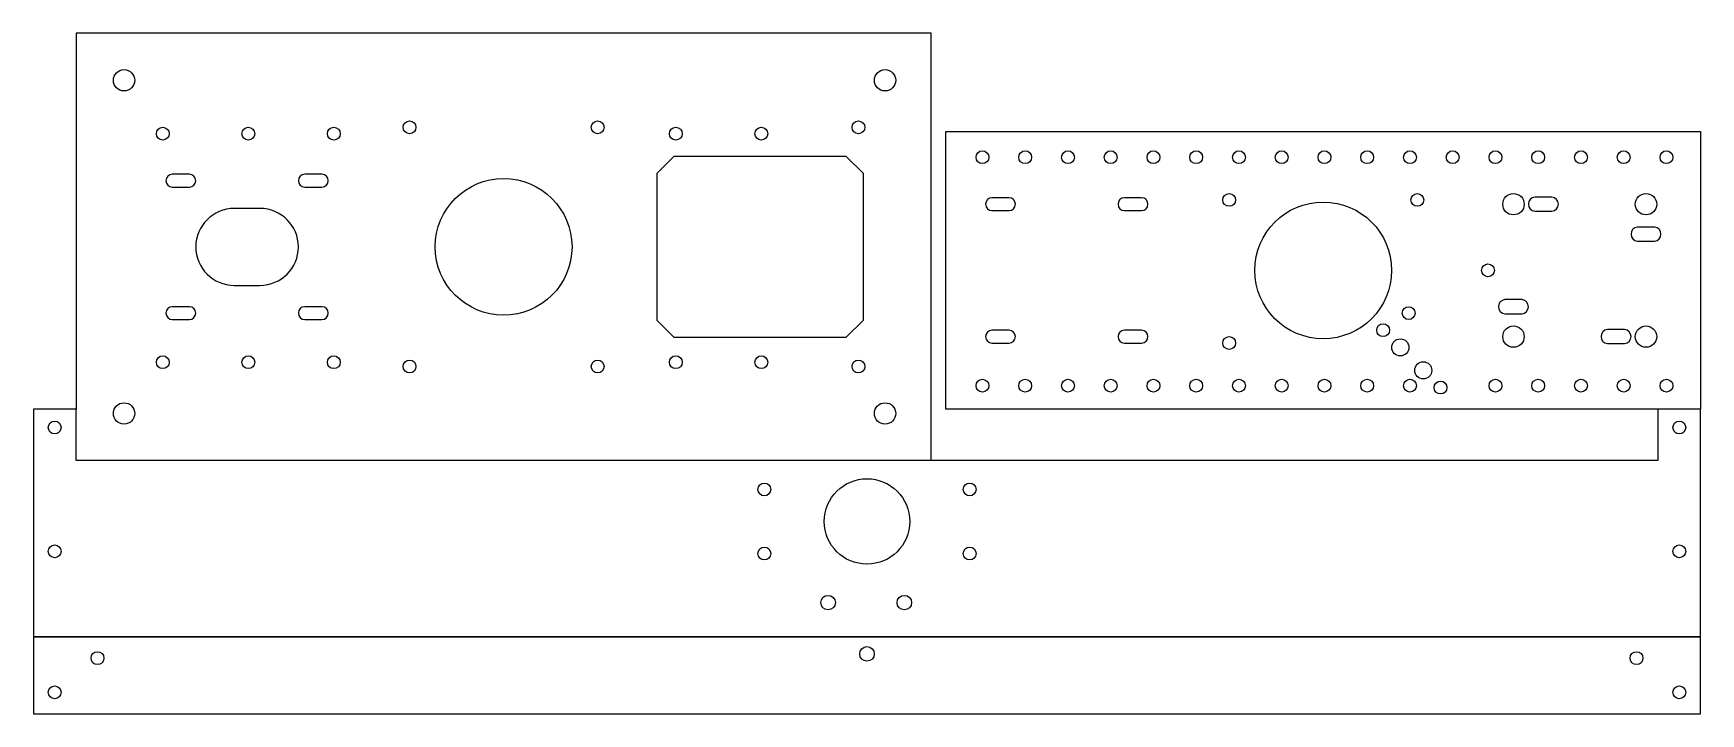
# Model space of a CAD drawing. Extents: x -737 to -347, y 217 to 376.
import ezdxf

# ---------------------------------------------------------------- set-up
doc = ezdxf.new("R2010")
doc.units = 0
doc.header["$MEASUREMENT"] = 0
doc.layers.add('LASERCUT5MM', color=200, linetype='CONTINUOUS')

msp = doc.modelspace()

# ---------------------------------------------------------------- linework, layer by layer
at = {"layer": 'LASERCUT5MM'}
for p, q in [((-553.24, 347.28), (-581.54, 347.28)), ((-700.89, 343.13), (-704.89, 343.13)), ((-704.89, 340.13), (-700.89, 340.13)), ((-669.89, 343.13), (-673.89, 343.13)), ((-673.89, 340.13), (-669.89, 340.13)), ((-509.17, 337.63), (-513.17, 337.63)), ((-478.17, 337.63), (-482.17, 337.63)), ((-382.17, 337.78), (-386.17, 337.78)), ((-684.39, 335.13), (-690.39, 335.13)), ((-513.17, 334.63), (-509.17, 334.63)), ((-482.17, 334.63), (-478.17, 334.63)), ((-386.17, 334.48), (-382.17, 334.48)), ((-358.17, 330.78), (-362.17, 330.78)), ((-362.17, 327.48), (-358.17, 327.48)), ((-690.39, 317.13), (-684.39, 317.13)), ((-700.89, 312.13), (-704.89, 312.13)), ((-669.89, 312.13), (-673.89, 312.13)), ((-389.17, 313.78), (-393.17, 313.78)), ((-704.89, 309.13), (-700.89, 309.13)), ((-673.89, 309.13), (-669.89, 309.13)), ((-393.17, 310.48), (-389.17, 310.48)), ((-509.17, 306.63), (-513.17, 306.63)), ((-478.17, 306.63), (-482.17, 306.63)), ((-365.17, 306.78), (-369.17, 306.78)), ((-513.17, 303.63), (-509.17, 303.63)), ((-482.17, 303.63), (-478.17, 303.63)), ((-369.17, 303.48), (-365.17, 303.48)), ((-737.39, 288.13), (-737.39, 276.13)), ((-347.39, 288.13), (-357.39, 288.13))]:
    msp.add_line(p, q, dxfattribs=at)
for points in [[(-527.39, 276.13), (-527.39, 376.13), (-727.39, 376.13), (-727.39, 288.13)], [(-435.67, 288.13), (-523.96, 288.13), (-523.96, 353.13), (-435.67, 353.13)], [(-435.67, 353.13), (-347.39, 353.13), (-347.39, 288.13), (-435.67, 288.13)], [(-727.39, 276.13), (-727.39, 288.13), (-737.39, 288.13)], [(-737.39, 276.13), (-737.39, 234.85), (-347.39, 234.85), (-347.39, 288.13)], [(-357.39, 288.13), (-357.39, 276.13), (-727.39, 276.13)]]:
    msp.add_lwpolyline(points, dxfattribs=at)
for points in [[(-591.54, 308.98), (-587.54, 304.98), (-547.24, 304.98), (-543.24, 308.98), (-543.24, 343.28), (-547.24, 347.28), (-587.54, 347.28), (-591.54, 343.28)], [(-737.39, 234.85), (-737.39, 216.85), (-347.39, 216.85), (-347.39, 234.85)]]:
    msp.add_lwpolyline(points, close=True, dxfattribs=at)
for centre, radius in [((-716.17, 365.13), 2.5), ((-538.17, 365.13), 2.5), ((-649.39, 354.13), 1.5), ((-605.39, 354.13), 1.5), ((-544.39, 354.13), 1.5), ((-707.11, 352.63), 1.5), ((-687.11, 352.63), 1.5), ((-667.11, 352.63), 1.5), ((-587.11, 352.63), 1.5), ((-567.11, 352.63), 1.5), ((-515.39, 347.13), 1.5), ((-505.39, 347.13), 1.5), ((-495.39, 347.13), 1.5), ((-485.39, 347.13), 1.5), ((-475.39, 347.13), 1.5), ((-465.39, 347.13), 1.5), ((-455.39, 347.13), 1.5), ((-445.39, 347.13), 1.5), ((-435.39, 347.13), 1.5), ((-425.39, 347.13), 1.5), ((-415.39, 347.13), 1.5), ((-405.39, 347.13), 1.5), ((-395.39, 347.13), 1.5), ((-385.39, 347.13), 1.5), ((-375.39, 347.13), 1.5), ((-365.39, 347.13), 1.5), ((-355.39, 347.13), 1.5), ((-627.39, 326.13), 16), ((-457.67, 337.13), 1.5), ((-435.67, 320.63), 16), ((-413.67, 337.13), 1.5), ((-391.17, 336.13), 2.5), ((-360.17, 336.13), 2.5), ((-397.14, 320.63), 1.5), ((-415.67, 310.63), 1.5), ((-421.67, 306.63), 1.5), ((-457.67, 303.63), 1.5), ((-417.64, 302.6), 2), ((-391.17, 305.13), 2.5), ((-360.17, 305.13), 2.5), ((-707.11, 299.13), 1.5), ((-687.11, 299.13), 1.5), ((-667.11, 299.13), 1.5), ((-587.11, 299.13), 1.5), ((-567.11, 299.13), 1.5), ((-649.39, 298.13), 1.5), ((-605.39, 298.13), 1.5), ((-544.39, 298.13), 1.5), ((-412.27, 297.23), 2), ((-515.39, 293.63), 1.5), ((-505.39, 293.63), 1.5), ((-495.39, 293.63), 1.5), ((-485.39, 293.63), 1.5), ((-475.39, 293.63), 1.5), ((-465.39, 293.63), 1.5), ((-455.39, 293.63), 1.5), ((-445.39, 293.63), 1.5), ((-435.39, 293.63), 1.5), ((-425.39, 293.63), 1.5), ((-415.39, 293.63), 1.5), ((-408.24, 293.2), 1.5), ((-395.39, 293.63), 1.5), ((-385.39, 293.63), 1.5), ((-375.39, 293.63), 1.5), ((-365.39, 293.63), 1.5), ((-355.39, 293.63), 1.5), ((-716.17, 287.13), 2.5), ((-538.17, 287.13), 2.5), ((-732.39, 283.85), 1.5), ((-352.39, 283.85), 1.5), ((-566.39, 269.35), 1.5), ((-542.39, 261.85), 10), ((-518.39, 269.35), 1.5), ((-732.39, 254.85), 1.5), ((-566.39, 254.35), 1.5), ((-518.39, 254.35), 1.5), ((-352.39, 254.85), 1.5), ((-551.49, 242.85), 1.7), ((-533.65, 242.85), 1.7), ((-722.39, 229.85), 1.5), ((-542.39, 230.85), 1.7), ((-362.39, 229.85), 1.5), ((-732.39, 221.85), 1.5), ((-352.39, 221.85), 1.5)]:
    msp.add_circle(centre, radius, dxfattribs=at)
for centre, radius, start, end in [((-704.89, 341.63), 1.5, 90, 270), ((-700.89, 341.63), 1.5, 270, 90), ((-673.89, 341.63), 1.5, 90, 270), ((-669.89, 341.63), 1.5, 270, 90), ((-513.17, 336.13), 1.5, 90, 270), ((-509.17, 336.13), 1.5, 270, 90), ((-482.17, 336.13), 1.5, 90, 270), ((-478.17, 336.13), 1.5, 270, 90), ((-386.02, 336.13), 1.66, 95.445, 264.555), ((-382.33, 336.13), 1.66, 275.445, 84.555), ((-690.39, 326.13), 9, 90, 270), ((-684.39, 326.13), 9, 270, 90), ((-362.02, 329.13), 1.66, 95.445, 264.555), ((-358.33, 329.13), 1.66, 275.445, 84.555), ((-704.89, 310.63), 1.5, 90, 270), ((-700.89, 310.63), 1.5, 270, 90), ((-673.89, 310.63), 1.5, 90, 270), ((-669.89, 310.63), 1.5, 270, 90), ((-393.02, 312.13), 1.66, 95.445, 264.555), ((-389.33, 312.13), 1.66, 275.445, 84.555), ((-513.17, 305.13), 1.5, 90, 270), ((-509.17, 305.13), 1.5, 270, 90), ((-482.17, 305.13), 1.5, 90, 270), ((-478.17, 305.13), 1.5, 270, 90), ((-369.02, 305.13), 1.66, 95.445, 264.555), ((-365.33, 305.13), 1.66, 275.445, 84.555)]:
    msp.add_arc(centre, radius, start, end, dxfattribs=at)

doc.saveas('drawing.dxf')
